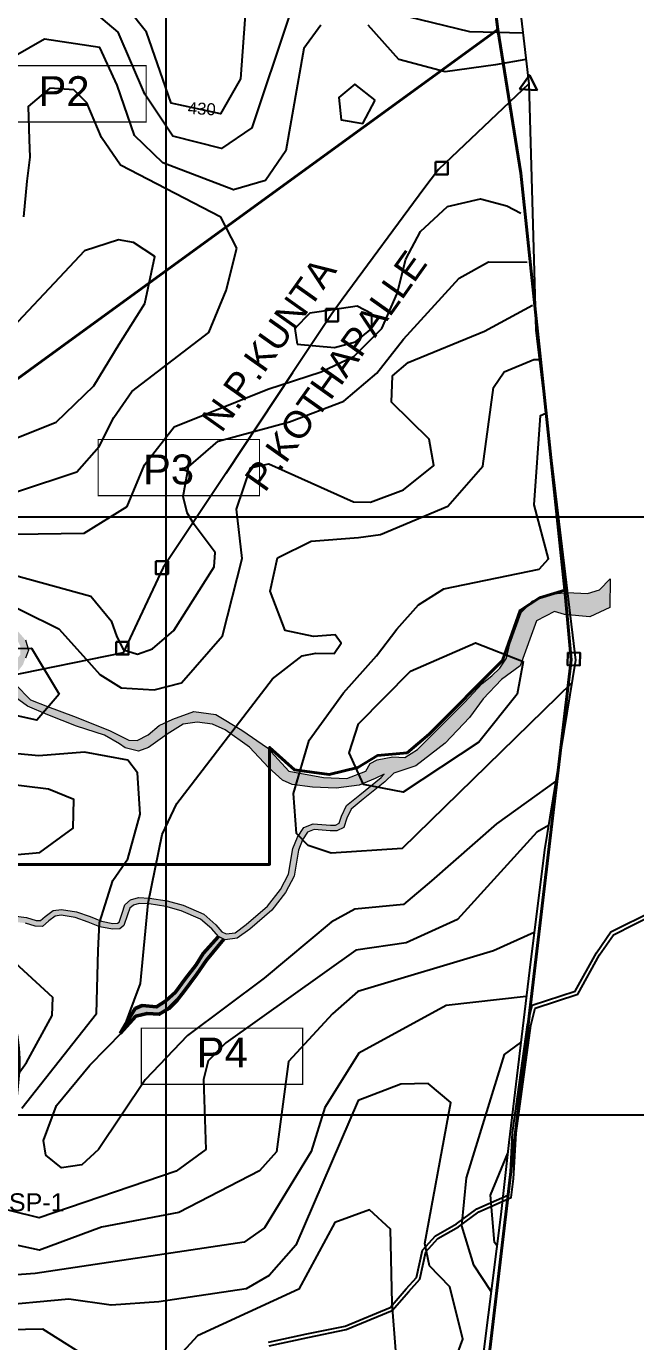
# Model space of a CAD drawing. Header units: metres. Extents: x 218545 to 227455, y 1543467 to 1556082.
# Drawn here: x 222767 to 223786, y 1551321 to 1553521 of the extents above; entities that cross this region are included whole.
import ezdxf

# ---------------------------------------------------------------- set-up
doc = ezdxf.new("R2010")
doc.units = ezdxf.units.M
doc.header["$MEASUREMENT"] = 0
doc.header["$PDMODE"] = 1
doc.header["$PDSIZE"] = -10
for name, color, linetype in [('10 M CONTOUR', 20, 'Continuous'), ('2 M CONTOUR', 33, 'Continuous'), ('CART TRACK', 30, 'Continuous'), ('CONTEXT', 200, 'Continuous'), ('GRID', 250, 'Continuous'), ('STAGE-I', 160, 'Continuous'), ('STONES', 5, 'Continuous'), ('UT & SP', 1, 'Continuous'), ('VILLAGE BOUNDARY', 6, 'Continuous'), ('VILLAGE NAMES', 6, 'Continuous')]:
    doc.layers.add(name, color=color, linetype=linetype)
doc.layers.add('BO', color=7, linetype='Continuous', lineweight=30)
doc.layers.add('STREAM', color=140, linetype='Continuous', lineweight=0)
doc.styles.get("Standard").update_dxf_attribs({"font": 'arial.ttf'})

msp = doc.modelspace()

# ---------------------------------------------------------------- hatches: boundary and pattern name
at = {"layer": 'STREAM'}
h = msp.add_hatch(color=256, dxfattribs=at)
h.dxf.hatch_style = 1
h.paths.add_polyline_path([(223116.04885, 1552004.93168), (223101.23728, 1552002.92203), (223094.08065, 1552006.49711), (223083.73341, 1552017.98371), (223063.55877, 1552035.79683), (223029.11464, 1552050.77048), (223002.45339, 1552058.01167), (222973.23532, 1552062.62086), (222954.47716, 1552063.59296), (222941.50518, 1552059.60518), (222931.67364, 1552051.74709), (222927.10118, 1552037.73711), (222922.11876, 1552022.80334), (222919.69779, 1552020.88502), (222911.8321, 1552020.56423), (222892.74606, 1552023.95109), (222874.05222, 1552031.78338), (222851.08788, 1552039.64981), (222825.77881, 1552043.75028), (222811.81503, 1552042.00638), (222798.84462, 1552032.09673), (222790.90196, 1552025.09479), (222783.51368, 1552025.46386), (222767.58492, 1552030.36059), (222745.74045, 1552033.00603), (222726.7314, 1552033.88104), (222705.46468, 1552036.24185), (222692.44553, 1552035.89033), (222673.57605, 1552044.37527), (222668.42686, 1552048.77425), (222660.3733, 1552061.67134), (222651.47184, 1552079.80891), (222641.04744, 1552106.38518), (222622.61029, 1552140.06455), (222584.15204, 1552179.71445), (222561.49347, 1552201.32351), (222536.46931, 1552203.90995), (222515.2434, 1552193.02233), (222502.21195, 1552177.14462), (222479.64523, 1552166.6653), (222465.45359, 1552160.8935), (222456.31359, 1552159.30533), (222433.19261, 1552162.50553), (222409.57899, 1552172.78936), (222370.47153, 1552175.48402), (222345.57075, 1552176.90566), (222313.94577, 1552164.03999), (222304.95105, 1552149.16563), (222297.90642, 1552126.89651), (222282.46788, 1552112.00367), (222256.26647, 1552101.40787), (222239.06934, 1552078.72823), (222225.24861, 1552053.51312), (222202.85046, 1552027.11859), (222177.79085, 1552007.3218), (222140.33471, 1551981.77958), (222115.01982, 1551968.59986), (222104.35737, 1551950.91826), (222106.88077, 1551932.00877), (222113.3384, 1551918.56759), (222123.28278, 1551901.65629), (222124.14585, 1551867.41899), (222117.9556, 1551849.01656), (222108.59707, 1551835.92641), (222096.77763, 1551822.43073), (222089.09188, 1551808.03422), (222077.38771, 1551793.88918), (222051.18612, 1551778.78672), (222039.5207, 1551755.29045), (222029.36657, 1551737.36758), (222012.612, 1551721.96726), (221990.48957, 1551706.88151), (221968.81622, 1551695.55494), (221947.08369, 1551693.75965), (221923.42629, 1551689.82032), (221903.71737, 1551680.4436), (221895.39013, 1551662.5365), (221894.66887, 1551645.96331), (221891.84023, 1551634.83574), (221881.96305, 1551623.38855), (221864.99033, 1551603.62146), (221857.50831, 1551600.99499), (221839.93306, 1551607.95817), (221826.65597, 1551613.06024), (221812.61779, 1551606.35243), (221799.62792, 1551589.93881), (221783.42126, 1551576.56588), (221772.6877, 1551557.84142), (221773.91971, 1551528.52562), (221784.7766, 1551520.08909), (221792.47678, 1551516.57286), (221796.87628, 1551510.75287), (221794.5986, 1551494.37545), (221790.21812, 1551476.19412), (221779.54895, 1551462.44894), (221753.78402, 1551452.59718), (221716.28366, 1551444.5415), (221672.83513, 1551443.85787), (221658.24603, 1551445.94017), (221651.41067, 1551450.33035), (221640.95586, 1551463.54071), (221630.13563, 1551485.52199), (221619.96985, 1551496.64606), (221606.82894, 1551500.68576), (221593.82508, 1551500.68576), (221577.6166, 1551497.67291), (221560.25385, 1551494.27154), (221545.87219, 1551493.96582), (221535.01532, 1551497.17065), (221530.79984, 1551503.4881), (221521.38825, 1551520.84777), (221513.53005, 1551530.95605), (221497.86208, 1551535.69968), (221483.46932, 1551536.49853), (221464.55534, 1551535.36468), (221448.35442, 1551531.84593), (221433.04392, 1551530.94615), (221428.32454, 1551532.57829), (221425.11291, 1551536.58922), (221422.18428, 1551542.66444), (221420.19244, 1551559.91185), (221411.37269, 1551576.55633), (221387.31869, 1551582.12903), (221375.16503, 1551572.00987), (221374.24964, 1551555.85541), (221374.42531, 1551547.96187), (221373.27534, 1551545.59225), (221369.63163, 1551543.58043), (221362.76158, 1551543.30588), (221357.15431, 1551545.21882), (221346.10055, 1551554.34198), (221331.36305, 1551555.51992), (221317.63546, 1551554.43143), (221305.45556, 1551555.56584), (221279.47359, 1551571.03046), (221237.88374, 1551568.94128), (221231.52221, 1551564.65352), (221237.88374, 1551563.73523), (221276.22812, 1551561.74195), (221302.39442, 1551546.16761), (221317.56896, 1551544.7543), (221331.36, 1551545.84781), (221342.30531, 1551544.97297), (221352.3749, 1551536.6621), (221361.3501, 1551533.60017), (221372.29542, 1551534.03759), (221380.6138, 1551538.63045), (221384.11634, 1551545.84781), (221383.89731, 1551555.68968), (221384.55415, 1551567.28123), (221389.80777, 1551571.6554), (221404.91234, 1551568.15606), (221410.82281, 1551557.00194), (221412.79292, 1551539.9427), (221416.90287, 1551531.4169), (221422.53994, 1551524.37691), (221431.70023, 1551521.20894), (221449.66833, 1551522.26491), (221465.87482, 1551525.78487), (221483.49071, 1551526.8409), (221496.1741, 1551526.13692), (221507.80057, 1551522.6169), (221513.28988, 1551515.55581), (221522.53445, 1551498.5042), (221528.93461, 1551488.9127), (221544.57935, 1551484.29455), (221561.29075, 1551484.6498), (221579.42443, 1551488.2022), (221594.71357, 1551491.04415), (221605.38041, 1551491.04415), (221614.62512, 1551488.2022), (221622.09182, 1551480.03165), (221632.75866, 1551458.36195), (221644.84778, 1551443.08655), (221654.80356, 1551436.6922), (221672.22604, 1551434.20549), (221717.3825, 1551434.916), (221756.53446, 1551443.32646), (221785.51161, 1551454.40648), (221799.10586, 1551471.92006), (221804.083, 1551492.57788), (221806.97615, 1551513.38078), (221798.69855, 1551524.33102), (221789.80457, 1551528.39239), (221783.36513, 1551533.39626), (221782.43776, 1551555.46313), (221790.91246, 1551570.24706), (221806.55344, 1551583.15321), (221818.79122, 1551598.61652), (221827.0698, 1551602.57224), (221836.42805, 1551598.97608), (221857.30443, 1551590.70502), (221870.62202, 1551595.37999), (221889.2705, 1551617.09874), (221900.62475, 1551630.25777), (221904.25814, 1551644.55119), (221904.93943, 1551660.20585), (221910.99556, 1551673.22911), (221926.3457, 1551680.53208), (221948.27444, 1551684.18357), (221971.55353, 1551686.10662), (221995.45538, 1551698.59781), (222018.62183, 1551714.3955), (222037.00784, 1551731.29539), (222048.03939, 1551750.76698), (222058.52595, 1551771.88879), (222083.70819, 1551786.40371), (222097.13969, 1551802.63632), (222104.76107, 1551816.91224), (222116.1637, 1551829.93199), (222126.63544, 1551844.57924), (222133.82732, 1551865.9593), (222132.85845, 1551904.39311), (222121.85422, 1551923.1068), (222116.23497, 1551934.80292), (222114.36202, 1551948.8382), (222121.87659, 1551961.29966), (222145.29433, 1551973.49166), (222183.50227, 1551999.54655), (222209.58064, 1552020.14815), (222233.23315, 1552048.02085), (222247.18209, 1552073.46987), (222262.34402, 1552093.46547), (222287.81602, 1552103.7663), (222305.40368, 1552120.7323), (222322.99147, 1552147.99906), (222347.85698, 1552154.66428), (222369.08363, 1552153.45241), (222404.25921, 1552151.02867), (222432.07266, 1552145.4092), (222451.9422, 1552146.99731), (222468.63267, 1552150.76912), (222475.78578, 1552153.15132), (222509.84019, 1552165.71267), (222518.3283, 1552170.1716), (222540.58859, 1552181.29169), (222551.71873, 1552180.1413), (222568.60585, 1552164.03636), (222604.68279, 1552126.84156), (222621.00973, 1552097.01695), (222632.24236, 1552068.38014), (222650.44705, 1552046.70903), (222666.32773, 1552035.87347), (222690.72968, 1552026.19888), (222705.06101, 1552026.58583), (222725.97706, 1552024.26395), (222744.93809, 1552023.39115), (222765.57293, 1552020.8922), (222781.8308, 1552015.8943), (222794.33678, 1552015.26959), (222804.96682, 1552024.64062), (222815.59686, 1552032.76218), (222825.60167, 1552034.01166), (222848.73781, 1552030.26323), (222870.62325, 1552022.76638), (222890.00751, 1552014.64482), (222911.17862, 1552010.88796), (222923.22612, 1552011.3793), (222930.35634, 1552017.02911), (222936.25718, 1552034.71564), (222939.94507, 1552046.01532), (222946.09186, 1552050.92829), (222955.68072, 1552053.87604), (222972.23188, 1552053.01832), (223000.43267, 1552048.56961), (223025.91235, 1552041.64933), (223058.31857, 1552027.56161), (223076.93869, 1552011.12105), (223088.13881, 1551998.68766), (223099.58788, 1551992.96829), (223119.74811, 1551995.70365), (223140.65506, 1552010.87239), (223177.21506, 1552042.75435), (223200.14259, 1552072.02412), (223214.79063, 1552099.38498), (223222.01371, 1552142.98638), (223228.77507, 1552159.99952), (223237.28919, 1552172.75936), (223248.3742, 1552177.32895), (223274.82937, 1552175.31512), (223286.16736, 1552175.06339), (223298.00922, 1552181.10483), (223302.7963, 1552196.46018), (223310.15765, 1552211.48423), (223330.37109, 1552228.04432), (223366.351, 1552257.12537), (223381.1257, 1552271.89805), (223418.34407, 1552284.11957), (223467.06809, 1552322.01104), (223507.59024, 1552364.66141), (223530.41416, 1552395.85594), (223561.04615, 1552428.25026), (223592.27885, 1552451.04627), (223619.75149, 1552526.29537), (223649.81926, 1552541.79528), (223666.30805, 1552536.95156), (223708.985, 1552533.07657), (223742.51736, 1552548.61089), (223743.01578, 1552596.80795), (223724.96374, 1552578.37902), (223705.16496, 1552572.24203), (223671.02897, 1552573.60581), (223637.57577, 1552570.19639), (223612.31525, 1552559.28623), (223594.37023, 1552540.52538), (223575.45839, 1552488.10435), (223569.42793, 1552464.01194), (223558.70708, 1552447.2811), (223545.30599, 1552434.56567), (223529.2248, 1552421.85024), (223499.72882, 1552389.769), (223420.74327, 1552311.2836), (223399.60061, 1552298.08562), (223379.64377, 1552299.26288), (223353.34212, 1552294.00897), (223341.7694, 1552287.70429), (223334.40489, 1552275.09492), (223302.84293, 1552262.48555), (223263.91654, 1552264.5871), (223206.05292, 1552275.09492), (223170.28265, 1552313.9738), (223127.14804, 1552343.39567), (223084.01335, 1552369.66518), (223047.19099, 1552374.91909), (223012.01525, 1552362.18217), (222989.42555, 1552351.22341), (222970.70836, 1552335.75228), (222952.63664, 1552326.08282), (222938.43742, 1552326.72745), (222906.44762, 1552343.15541), (222845.81195, 1552366.7642), (222802.6476, 1552383.18768), (222773.87131, 1552394.47884), (222749.20596, 1552420.14055), (222747.15053, 1552434.51111), (222761.53867, 1552452.98751), (222765.60415, 1552463.89615), (222770.69552, 1552477.2446), (222765.60415, 1552494.40687), (222750.33019, 1552512.20479), (222729.32843, 1552530.63835), (222706.41737, 1552538.90169), (222686.95397, 1552537.42758), (222655.96541, 1552530.76729), (222644.19755, 1552528.02481), (222627.33033, 1552532.72619), (222599.47992, 1552545.2632), (222568.09907, 1552555.84132), (222554.76221, 1552565.63584), (222535.47034, 1552605.45205), (222525.75516, 1552619.0366), (222516.04007, 1552623.30605), (222505.54773, 1552624.08232), (222497.77562, 1552622.91792), (222478.73692, 1552617.0176), (222461.02774, 1552619.32471), (222454.48303, 1552625.86141), (222456.40788, 1552640.85742), (222459.48776, 1552660.85209), (222454.86799, 1552676.23257), (222449.09327, 1552681.23126), (222441.51388, 1552681.60505), (222418.65941, 1552675.26893), (222384.809, 1552670.43906), (222373.32405, 1552674.66518), (222364.86143, 1552701.22948), (222356.39888, 1552721.15268), (222336.45131, 1552730.20865), (222317.10817, 1552735.64226), (222308.64555, 1552750.13189), (222306.83217, 1552776.0924), (222305.4239, 1552814.20727), (222290.38086, 1552829.98317), (222273.08138, 1552838.99794), (222253.54665, 1552840.25744), (222234.49007, 1552839.53583), (222211.53258, 1552832.17732), (222220.53739, 1552819.79572), (222240.66705, 1552828.24297), (222262.46107, 1552828.42791), (222279.98885, 1552827.18139), (222294.40064, 1552816.02586), (222299.20611, 1552802.06347), (222300.5167, 1552777.19298), (222300.95356, 1552754.50406), (222304.01151, 1552740.97801), (222312.31188, 1552732.68783), (222330.22305, 1552724.83397), (222343.97799, 1552718.41751), (222356.7661, 1552703.00246), (222366.02644, 1552674.37455), (222372.19998, 1552663.36383), (222379.80612, 1552659.95906), (222387.66996, 1552660.23957), (222415.75484, 1552665.28866), (222434.85255, 1552670.89881), (222445.80561, 1552670.3378), (222449.17581, 1552666.6912), (222450.58005, 1552656.59301), (222448.05246, 1552636.39658), (222448.05778, 1552622.37939), (222452.12051, 1552614.26385), (222462.50299, 1552607.50095), (222476.49675, 1552605.69749), (222493.65042, 1552611.5587), (222508.54708, 1552612.9113), (222517.12392, 1552611.5587), (222525.2493, 1552604.79576), (222536.08323, 1552583.60529), (222548.621, 1552556.48982), (222558.77884, 1552550.69244), (222597.23315, 1552535.66926), (222626.85108, 1552522.92637), (222637.78688, 1552518.83044), (222646.4444, 1552518.37535), (222662.84816, 1552522.47128), (222689.26837, 1552527.90833), (222706.74631, 1552526.98956), (222729.74361, 1552519.18003), (222749.06136, 1552500.34526), (222757.34037, 1552483.80744), (222757.34037, 1552470.02589), (222746.49685, 1552456.5105), (222735.81856, 1552446.30894), (222732.56862, 1552431.00667), (222734.42576, 1552414.31323), (222748.7375, 1552398.81674), (222768.88577, 1552383.91031), (222803.21246, 1552369.00389), (222850.97135, 1552350.37084), (222897.98403, 1552335.46442), (222922.60973, 1552320.558), (222932.31072, 1552313.85011), (222954.69771, 1552308.63286), (222971.11484, 1552314.59541), (223002.4566, 1552336.95505), (223029.32101, 1552353.35213), (223052.82135, 1552357.21043), (223078.43192, 1552353.44879), (223099.52299, 1552344.4208), (223140.19868, 1552315.07977), (223171.83528, 1552281.22481), (223195.18619, 1552260.15947), (223211.25343, 1552252.61206), (223245.63339, 1552248.31981), (223284.78837, 1552246.41213), (223323.53542, 1552251.84364), (223350.39766, 1552262.57542), (223365.3935, 1552269.73859), (223360.29025, 1552264.6239), (223324.28552, 1552235.52278), (223302.42329, 1552217.61189), (223293.81214, 1552200.0371), (223290.01245, 1552187.84894), (223283.95109, 1552184.75657), (223275.30263, 1552184.94859), (223246.81959, 1552187.11679), (223230.89925, 1552180.55392), (223220.19062, 1552164.50525), (223212.67109, 1552145.58436), (223205.53892, 1552102.53176), (223192.03697, 1552077.31166), (223170.18887, 1552049.41991), (223134.64357, 1552018.42282)])
h = msp.add_hatch(color=256, dxfattribs=at)
h.dxf.hatch_style = 1
h.paths.add_polyline_path([(223050.84367, 1551951.25739), (223033.09393, 1551928.59649), (223016.35848, 1551905.41258), (223000.18529, 1551891.11843), (222984.83465, 1551880.88261), (222960.99639, 1551883.03915), (222949.17755, 1551878.06729), (222935.49252, 1551856.3153), (222923.84945, 1551836.49677), (222949.96887, 1551865.09357), (222969.03382, 1551870.07609), (222989.33687, 1551868.55685), (223005.18308, 1551878.20441), (223019.228, 1551892.14504), (223029.69519, 1551905.66296), (223051.86352, 1551935.47994), (223068.30517, 1551958.87573), (223097.17055, 1551994.17587), (223088.13881, 1551998.68766), (223062.55752, 1551970.16114)])

# ---------------------------------------------------------------- linework, layer by layer
at = {"layer": '10 M CONTOUR', "elevation": -1039.86579}
for points in [[(223133.85169, 1553554.86332), (223125.06069, 1553432.67032), (223091.63369, 1553373.99932), (223009.23969, 1553391.85932), (222967.77669, 1553510.57832), (222904.32769, 1553590.95832)], [(222699.57169, 1552573.42232), (222821.69869, 1552512.79532), (222862.01347, 1552467.93031), (222890.01769, 1552436.76532), (222925.9443, 1552414.19292), (222980.58965, 1552411.18305), (223026.23669, 1552422.98332), (223094.74769, 1552501.29432), (223127.71069, 1552630.61032), (223118.64669, 1552712.95332), (223141.79569, 1552782.37032), (223172.33369, 1552789.11732), (223313.76569, 1552725.17332), (223342.15069, 1552724.56832), (223397.36769, 1552745.21332), (223448.07469, 1552786.29132), (223440.40869, 1552830.29832), (223377.40666, 1552892.25028), (223379.27463, 1552936.02732), (223405.23957, 1552958.52056), (223532.64969, 1553011.03832), (223613.22714, 1553054.4468)], [(222759.45569, 1551711.48532), (222884.39669, 1551869.74732), (222887.38669, 1551975.24932), (222889.23858, 1552021.68632), (222911.47369, 1552091.97232), (222937.04269, 1552128.32932), (222957.24769, 1552203.34932), (222952.76469, 1552272.49032), (222936.66469, 1552293.36232), (222864.57669, 1552306.72979), (222788.11769, 1552300.89032), (222686.40869, 1552310.24332)], [(223639.68413, 1552184.10471), (223620.17369, 1552172.86563), (223487.86269, 1552027.15232), (223402.12669, 1551987.72732), (223317.71869, 1551975.86832), (223100.61369, 1551820.97532), (223071.14169, 1551790.76632), (223063.53169, 1551759.26932), (223067.34369, 1551642.12532), (223017.37469, 1551606.10832), (222788.90569, 1551528.04332), (222695.63669, 1551550.81732)]]:
    msp.add_lwpolyline(points, dxfattribs=at)
at = {"layer": '2 M CONTOUR'}
for points, elevation in [([(223206.41073, 1553537.27629), (223143.90019, 1553350.90567), (223093.41769, 1553316.02332), (223011.96014, 1553336.80578), (222965.15194, 1553407.09592), (222920.40611, 1553510.748), (222859.9921, 1553561.83279)], -1037.86579), ([(223596.71516, 1553508.82663), (223508.29969, 1553511.05732), (223405.25669, 1553536.23832)], -1037.86579), ([(223259.60919, 1553522.2981), (223230.83769, 1553483.70332), (223200.69969, 1553312.59832), (223166.87169, 1553262.8317), (223113.62412, 1553247.35644), (222995.10333, 1553292.48932), (222947.75422, 1553337.73081), (222918.74815, 1553421.93526), (222890.26967, 1553484.83991), (222797.53314, 1553498.80603), (222744.93369, 1553469.05732)], -1035.86579), ([(223602.1287, 1553464.84632), (223551.47069, 1553455.95932), (223467.42908, 1553444.67245), (223389.45869, 1553465.28232), (223338.73077, 1553522.57374)], -1035.86579), ([(222748.61369, 1552671.17332), (222863.71469, 1552672.72671), (222935.42934, 1552717.61471), (222964.40369, 1552787.30032), (223014.10069, 1552850.55519), (223171.06292, 1552913.81454), (223260.01669, 1552942.93732), (223315.32269, 1552969.16932), (223361.17069, 1553015.22932), (223387.07552, 1553073.95094), (223401.39556, 1553131.43101), (223426.11012, 1553177.20595), (223471.14169, 1553219.34032), (223526.42669, 1553231.85732), (223570.29152, 1553220.52037), (223593.51499, 1553208.22197)], -1035.86579), ([(222708.27515, 1552613.61201), (222874.95469, 1552567.81632), (222908.85669, 1552526.58532), (222918.53945, 1552499.62646), (222929.36769, 1552478.00569), (222953.1276, 1552470.65342), (222978.04269, 1552479.70532), (223013.75369, 1552510.46032), (223080.90269, 1552616.70432), (223082.72269, 1552640.61332), (223047.55307, 1552687.34694), (223035.96931, 1552707.03665), (223029.42569, 1552734.23832), (223038.44469, 1552783.76732), (223087.70569, 1552826.58432), (223206.78702, 1552859.29066), (223298.0134, 1552893.90851), (223352.91857, 1552940.57639), (223397.79239, 1552997.12398), (223490.41269, 1553099.27032), (223539.52159, 1553126.82756), (223604.02687, 1553126.21841)], -1037.86579), ([(222702.25169, 1552131.27532), (222789.65569, 1552138.95632), (222845.54721, 1552179.57765), (222846.62153, 1552227.54061), (222804.38447, 1552245.15275), (222654.13069, 1552263.54432)], -1037.86579), ([(222633.02469, 1551599.95032), (222767.21169, 1551787.90332), (222810.38669, 1551866.38432), (222811.62169, 1551896.70132), (222671.73569, 1552024.90832)], -1037.86579), ([(223615.77648, 1552004.98608), (223547.97169, 1551974.85032), (223321.39969, 1551906.78632), (223279.02069, 1551869.49132), (223205.05769, 1551789.66332), (223185.05269, 1551638.70132), (223156.63369, 1551606.66432), (223021.88269, 1551537.28332), (222892.67369, 1551512.59232), (222789.04669, 1551474.05832), (222655.47769, 1551502.95532)], -1037.86579), ([(223602.78598, 1551898.41033), (223468.62469, 1551882.93732), (223322.77369, 1551803.23932), (223266.11769, 1551712.86232), (223243.09169, 1551639.24332), (223165.24569, 1551511.67632), (223131.14169, 1551487.26332), (222781.88469, 1551434.99832), (222629.51669, 1551424.15632)], -1035.86579), ([(223446.64369, 1551188.41132), (223496.43669, 1551325.06332), (223474.72569, 1551412.51532), (223440.69969, 1551448.13032), (223432.91269, 1551485.07232), (223476.51469, 1551720.86932), (223438.69469, 1551753.00232), (223393.28469, 1551751.68432), (223321.84569, 1551724.11832), (223217.63869, 1551482.54132), (223173.00169, 1551431.76532), (223134.33269, 1551409.50432), (222988.59253, 1551387.45269), (222909.01631, 1551382.22224), (222838.21269, 1551391.94832), (222705.71769, 1551379.83432), (222652.23669, 1551342.94032), (222600.59353, 1551265.9395)], -1033.86579)]:
    msp.add_lwpolyline(points, dxfattribs=dict(at, elevation=elevation))
at = {"layer": '2 M CONTOUR', "elevation": -1033.86579}
msp.add_lwpolyline([(223219.75521, 1552989.1519), (223282.45769, 1552983.47232), (223317.42869, 1552993.03032), (223344.40669, 1553014.96832), (223344.79669, 1553039.83532), (223319.92569, 1553052.63532), (223256.36499, 1553043.3049), (223241.21069, 1553041.08032), (223215.90669, 1553015.15132)], close=True, dxfattribs=at)
at = {"layer": '2 M CONTOUR'}
for points in [[(223350.04969, 1553397.12832, -1033.86579), (223315.92171, 1553424.04281, -1033.86579), (223289.49769, 1553401.61432, -1033.86579), (223293.18069, 1553364.25732, -1033.86579), (223329.76374, 1553357.83101, -1033.86579), (223350.04969, 1553397.12832, -1033.86579)], [(223118.83032, 1553149.4955, -1033.86579), (223092.35264, 1553201.4239, -1033.86579), (222924.6665, 1553288.48086, -1033.86579), (222892.88344, 1553334.50237, -1033.86579), (222868.42233, 1553392.847, -1033.86579), (222846.31543, 1553414.08911, -1033.86579), (222806.67225, 1553417.06443, -1033.86579), (222770.21676, 1553386.47439, -1033.86579), (222771.81469, 1553331.03332, -1033.86579), (222772.79569, 1553301.66432, -1033.86579), (222768.26474, 1553261.3525, -1033.86579), (222762.43775, 1553201.82839, -1033.86579)], [(222965.23974, 1553056.90546, -1031.86579), (222981.81969, 1553135.51632, -1031.86579), (222946.08569, 1553159.25632, -1031.86579), (222921.10069, 1553163.64932, -1031.86579), (222864.63769, 1553145.15532, -1031.86579), (222813.59169, 1553091.11032, -1031.86579), (222753.22828, 1553026.14056, -1031.86579), (222627.83169, 1552974.01432, -1031.86579), (222593.43881, 1552925.6331, -1031.86579), (222592.64019, 1552882.03282, -1031.86579), (222636.64069, 1552833.48332, -1031.86579), (222711.93269, 1552816.84532, -1031.86579), (222817.25437, 1552858.70362, -1031.86579), (222879.77543, 1552919.42043, -1031.86579), (222922.54514, 1552989.14311, -1031.86579), (222965.23974, 1553056.90546, -1031.86579)], [(222752.49385, 1552742.80036, -1033.86579), (222851.4786, 1552775.82083, -1033.86579), (222889.06231, 1552818.15396, -1033.86579), (222913.39469, 1552866.36632, -1033.86579), (222943.67969, 1552909.96432, -1033.86579), (223072.33085, 1553008.58603, -1033.86579), (223101.11791, 1553078.93653, -1033.86579), (223118.83032, 1553149.4955, -1033.86579)], [(223651.99764, 1552258.19022, -1041.86579), (223552.88469, 1552187.05596, -1041.86579), (223444.07469, 1552091.48932, -1041.86579), (223397.29669, 1552052.22732, -1041.86579), (223315.91469, 1552044.07632, -1041.86579), (223276.37269, 1552022.49732, -1041.86579), (223164.79969, 1551928.73632, -1041.86579), (223036.26658, 1551833.21116, -1041.86579), (222965.93056, 1551758.99949, -1041.86579), (222887.95269, 1551642.21332, -1041.86579), (222860.00869, 1551616.50732, -1041.86579), (222825.72569, 1551611.79232, -1041.86579), (222799.90369, 1551632.74632, -1041.86579), (222795.62269, 1551657.45932, -1041.86579), (222817.86269, 1551716.14032, -1041.86579), (222873.03433, 1551783.59456, -1041.86579), (222927.65891, 1551839.23861, -1041.86579), (222957.96469, 1551919.82327, -1041.86579), (222970.78869, 1552054.23532, -1041.86579), (222994.20269, 1552169.00632, -1041.86579), (223018.79869, 1552220.87032, -1041.86579), (223178.57269, 1552429.59032, -1041.86579), (223228.07769, 1552468.13632, -1041.86579), (223251.00769, 1552472.13032, -1041.86579), (223281.46569, 1552471.55836, -1041.86579), (223293.34861, 1552489.02509, -1041.86579), (223283.19946, 1552503.27173, -1041.86579), (223247.31769, 1552500.31732, -1041.86579), (223199.93869, 1552510.44632, -1041.86579), (223174.90469, 1552576.12332, -1041.86579), (223186.82769, 1552631.89732, -1041.86579), (223243.07026, 1552659.69637, -1041.86579), (223322.12769, 1552665.85632, -1041.86579), (223359.07569, 1552670.73432, -1041.86579), (223471.77769, 1552718.12232, -1041.86579), (223529.97769, 1552784.79532, -1041.86579), (223548.03169, 1552916.41432, -1041.86579), (223565.51369, 1552943.04732, -1041.86579), (223615.36869, 1552963.53432, -1041.86579), (223624.51946, 1552963.23415, -1041.86579)], [(223678.69151, 1552422.90198, -1043.86579), (223395.26469, 1552145.98232, -1043.86579), (223276.48069, 1552137.84232, -1043.86579), (223238.33769, 1552150.85132, -1043.86579), (223218.54947, 1552170.93486, -1043.86579), (223213.63143, 1552237.69839, -1043.86579), (223239.62569, 1552326.77732, -1043.86579), (223297.37776, 1552405.92836, -1043.86579), (223352.45, 1552467.90137, -1043.86579), (223386.11933, 1552512.35125, -1043.86579), (223422.41069, 1552553.11332, -1043.86579), (223464.94869, 1552579.70432, -1043.86579), (223624.33269, 1552612.70332, -1043.86579), (223639.58669, 1552630.22332, -1043.86579), (223616.10169, 1552720.41532, -1043.86579), (223626.35269, 1552869.69432, -1043.86579), (223635.27517, 1552873.61962, -1043.86579)], [(223597.24861, 1552458.28811, -1045.86579), (223587.73569, 1552403.51132, -1045.86579), (223523.53669, 1552323.27832, -1045.86579), (223397.10269, 1552239.71332, -1045.86579), (223330.68271, 1552252.54708, -1045.86579), (223306.44512, 1552305.81023, -1045.86579), (223322.56469, 1552354.14032, -1045.86579), (223409.17095, 1552442.38545, -1045.86579), (223518.01066, 1552489.46732, -1045.86579), (223597.24861, 1552458.28811, -1045.86579)], [(223543.87314, 1551405.17719, -1035.86579), (223515.15969, 1551448.77432, -1035.86579), (223494.78869, 1551514.90732, -1035.86579), (223502.82069, 1551595.24832, -1035.86579), (223566.57069, 1551801.22832, -1035.86579), (223593.61, 1551821.36755, -1035.86579)], [(223553.58688, 1551481.72912, -1037.86579), (223549.51369, 1551487.00732, -1037.86579), (223542.97669, 1551565.84932, -1037.86579), (223571.69212, 1551636.29994, -1037.86579)], [(223395.88369, 1551104.16632, -1031.86579), (223388.13669, 1551237.70232, -1031.86579), (223384.44361, 1551305.72421, -1031.86579), (223378.40792, 1551384.78934, -1031.86579), (223375.67108, 1551509.06338, -1031.86579), (223340.57749, 1551541.76471, -1031.86579), (223282.53812, 1551520.52571, -1031.86579), (223222.47636, 1551408.96996, -1031.86579), (223053.01569, 1551331.01432, -1031.86579), (222964.84379, 1551234.1948, -1031.86579), (222930.64915, 1551231.67331, -1031.86579), (222886.64969, 1551283.90132, -1031.86579), (222794.98469, 1551341.71732, -1031.86579), (222707.95569, 1551340.54032, -1031.86579), (222655.30669, 1551257.23132, -1031.86579), (222694.87708, 1551095.98281, -1031.86579), (222793.808, 1551055.16884, -1031.86579), (222908.1684, 1551045.36034, -1031.86579), (223009.29169, 1551036.43993, -1031.86579), (223230.11097, 1550969.67595, -1031.86579), (223311.43069, 1550991.86932, -1031.86579), (223395.88369, 1551104.16632, -1031.86579)]]:
    msp.add_polyline3d(points, dxfattribs=at)
msp.add_polyline3d([(222821.86557, 1552403.51132, -1041.86579), (222784.80369, 1552360.46032, -1041.86579), (222713.21169, 1552375.93532, -1041.86579), (222694.14472, 1552404.94774, -1041.86579), (222691.76932, 1552456.81095, -1041.86579), (222706.49469, 1552479.98032, -1041.86579), (222775.9491, 1552480.84588, -1041.86579)], close=True, dxfattribs=at)
at = {"layer": 'BO', "ltscale": 100, "const_width": 3, "elevation": -1469.86579}
for points in [[(223459.10558, 1554194.39411), (223551.89842, 1554143.79012), (223492.59972, 1554004.13954), (223554.95109, 1553515.11128)], [(223667.199, 1552577.88961), (223593.53957, 1553274.87753), (223554.95109, 1553515.11128)], [(223667.199, 1552577.88961), (223677.55703, 1552461.32235), (223541.93482, 1551307.5324), (223684.70863, 1551086.8325)]]:
    msp.add_lwpolyline(points, dxfattribs=at)
at = {"layer": 'BO', "color": 2}
msp.add_point((222777, 1551880), dxfattribs=at)
at = {"layer": 'CART TRACK', "linetype": 'Continuous', "ltscale": 50, "elevation": -1469.86579}
for points in [[(223172.13969, 1551320.13632), (223236.13969, 1551334.13632), (223300.13969, 1551347.13632), (223375.13969, 1551378.13632), (223402.13969, 1551409.13632), (223419.13969, 1551428.13632), (223429.13969, 1551474.13632), (223451.13969, 1551498.13632), (223486.13969, 1551518.13632), (223520.13969, 1551543.13632), (223572.13969, 1551566.13632), (223575.63969, 1551594.13632), (223579.63969, 1551670.13632), (223604.63969, 1551850.63632), (223612.63969, 1551883.63632), (223684.63969, 1551907.13632), (223720.13969, 1551971.13632), (223744.13969, 1552006.13632), (223816.13969, 1552042.13632)], [(223173.23497, 1551314.23403), (223237.37803, 1551328.26533), (223301.89893, 1551341.37114), (223378.7367, 1551373.13075), (223406.63786, 1551405.16542), (223424.66652, 1551425.3151), (223434.6583, 1551471.27726), (223454.92973, 1551493.39155), (223489.41608, 1551513.09803), (223523.16606, 1551537.9142), (223577.67218, 1551562.02267), (223581.62008, 1551593.60586), (223585.61798, 1551669.56603), (223610.54168, 1551849.51512), (223617.68243, 1551878.97071), (223688.74286, 1551902.16404), (223725.24875, 1551967.97748), (223748.21066, 1552001.4636), (223818.82298, 1552036.76976)]]:
    msp.add_lwpolyline(points, dxfattribs=at)
at = {"layer": 'GRID', "linetype": 'Continuous'}
for p, q in [((223000.13969, 1555700.13632, -1469.86579), (223000.13969, 1546700.13632, -1469.86579)), ((219000.13969, 1552700.13632, -1469.86579), (227000.13969, 1552700.13632, -1469.86579)), ((219000.13969, 1551700.13632, -1469.86579), (224271.66901, 1551700.13632, -1469.86579))]:
    msp.add_line(p, q, dxfattribs=at)
at = {"layer": 'STAGE-I', "color": 1, "lineweight": 40, "elevation": -1469.86579}
for points in [[(223459.10558, 1554194.39411), (223551.89842, 1554143.79012), (223492.59972, 1554004.13954), (223554.95109, 1553515.11128), (222875.72981, 1553020.88867), (222401.18609, 1552675.59351), (222336.91764, 1552757.43035), (222288.19375, 1552813.33464), (222257.47356, 1552849.78281), (222230.01803, 1552883.9872), (222182.1193, 1552946.87346), (222140.07354, 1552997.08068), (222079.64746, 1553062.52228), (222009.58777, 1553138.10172), (223459.10558, 1554194.39411)], [(223554.95109, 1553515.11128), (222875.72981, 1553020.88867), (222401.18609, 1552675.59351)], [(222600.41209, 1552119.13632), (223173.77115, 1552119.13632), (223173.77115, 1552314.75479), (223215.17548, 1552277.36841), (223273.06689, 1552269.35703), (223321.16135, 1552281.37407), (223354.11482, 1552300.95747), (223403.54521, 1552305.40821), (223440.56649, 1552336.64276), (223562.7384, 1552459.83721), (223592.35368, 1552543.74008), (223624.94547, 1552564.7416), (223667.199, 1552577.88961), (223593.53957, 1553274.87753), (223554.95109, 1553515.11128)]]:
    msp.add_lwpolyline(points, dxfattribs=at)
at = {"layer": 'STAGE-I', "lineweight": 211, "const_width": 2, "elevation": -1469.86579}
for points in [[(222697.76885, 1553454.72137), (222967.34097, 1553454.72137), (222967.34097, 1553360.62045), (222697.76885, 1553360.62045)], [(222887.28185, 1552829.65186), (223156.85396, 1552829.65186), (223156.85396, 1552735.55095), (222887.28185, 1552735.55095)], [(222959.34893, 1551845.32592), (223228.92105, 1551845.32592), (223228.92105, 1551751.225), (222959.34893, 1551751.225)]]:
    msp.add_lwpolyline(points, close=True, dxfattribs=at)
at = {"layer": 'STAGE-I', "color": 1, "lineweight": 40, "elevation": -1469.86579}
msp.add_lwpolyline([(222600.41209, 1552119.13632), (223173.77115, 1552119.13632), (223173.77115, 1552314.75479), (223215.17548, 1552277.36841), (223273.06689, 1552269.35703), (223321.16135, 1552281.37407), (223354.11482, 1552300.95747), (223403.54521, 1552305.40821), (223440.56649, 1552336.64276), (223562.7384, 1552459.83721), (223592.35368, 1552543.74008), (223624.94547, 1552564.7416), (223667.199, 1552577.88961), (223677.55703, 1552461.32235), (223541.93482, 1551307.5324), (223684.70863, 1551086.8325), (222724.41831, 1551087.13632), (222689.00077, 1551547.82203), (222714.47903, 1551615.20029, 0.1137956175), (222755.10673, 1551794.55861, 0.0950007689), (222721.7997, 1551933.95032), (222704.7291, 1551966.41459), (222600.41209, 1552119.13632)], format="xyb", dxfattribs=at)
at = {"layer": 'STONES', "lineweight": 30, "extrusion": (0.009448, 0.010215, 0.999903)}
for points, elevation in [([(223581.70205, 1553313.1859), (223598.28301, 1553336.67806), (223611.23467, 1553311.63739)], 17938.8178), ([(223662.3471, 1552371.08299), (223683.02895, 1552370.87777), (223682.81905, 1552349.72319), (223662.13719, 1552349.92841)], 17938.31647)]:
    msp.add_lwpolyline(points, close=True, dxfattribs=dict(at, elevation=elevation))
at = {"layer": 'STONES', "lineweight": 30, "elevation": -1469.86579}
for points in [[(223451.11461, 1553293.87522), (223471.5877, 1553293.87522), (223471.5877, 1553272.51654), (223451.11461, 1553272.51654)], [(223267.8297, 1553048.31938), (223288.3028, 1553048.31938), (223288.3028, 1553026.9607), (223267.8297, 1553026.9607)], [(222983.5432, 1552625.96611), (223004.0163, 1552625.96611), (223004.0163, 1552604.60743), (222983.5432, 1552604.60743)], [(222917.4612, 1552491.21276), (222937.93429, 1552491.21276), (222937.93429, 1552469.85408), (222917.4612, 1552469.85408)]]:
    msp.add_lwpolyline(points, close=True, dxfattribs=at)
at = {"layer": 'STREAM', "elevation": -1469.86579}
for points in [[(222749.20596, 1552420.14055), (222773.87131, 1552394.47884), (222802.6476, 1552383.18768), (222845.81195, 1552366.7642), (222906.44762, 1552343.15541), (222938.43742, 1552326.72745), (222952.63664, 1552326.08282), (222970.70836, 1552335.75228), (222989.42555, 1552351.22341), (223012.01525, 1552362.18217), (223047.19099, 1552374.91909), (223084.01335, 1552369.66518), (223127.14804, 1552343.39567), (223170.28265, 1552313.9738), (223206.05292, 1552275.09492), (223263.91654, 1552264.5871), (223302.84293, 1552262.48555), (223334.40489, 1552275.09492), (223341.7694, 1552287.70429), (223353.34212, 1552294.00897), (223379.64377, 1552299.26288), (223399.60061, 1552298.08562), (223420.74327, 1552311.2836), (223499.72882, 1552389.769), (223529.2248, 1552421.85024), (223545.30599, 1552434.56567), (223558.70708, 1552447.2811), (223569.42793, 1552464.01194), (223575.45839, 1552488.10435), (223594.37023, 1552540.52538), (223612.31525, 1552559.28623), (223637.57577, 1552570.19639), (223671.02897, 1552573.60581), (223705.16496, 1552572.24203), (223724.96374, 1552578.37902), (223743.01578, 1552596.80795), (223742.51736, 1552548.61089), (223708.985, 1552533.07657), (223666.30805, 1552536.95156), (223649.81926, 1552541.79528), (223619.75149, 1552526.29537), (223592.27885, 1552451.04627), (223561.04615, 1552428.25026), (223530.41416, 1552395.85594), (223507.59024, 1552364.66141), (223467.06809, 1552322.01104), (223418.34407, 1552284.11957), (223381.1257, 1552271.89805), (223366.351, 1552257.12537), (223330.37109, 1552228.04432), (223310.15765, 1552211.48423), (223302.7963, 1552196.46018), (223298.00922, 1552181.10483), (223286.16736, 1552175.06339), (223274.82937, 1552175.31512), (223248.3742, 1552177.32895), (223237.28919, 1552172.75936), (223228.77507, 1552159.99952), (223222.01371, 1552142.98638), (223214.79063, 1552099.38498), (223200.14259, 1552072.02412), (223177.21506, 1552042.75435), (223140.65506, 1552010.87239), (223119.74811, 1551995.70365), (223099.58788, 1551992.96829), (223088.13881, 1551998.68766), (223076.93869, 1552011.12105), (223058.31857, 1552027.56161), (223025.91235, 1552041.64933), (223000.43267, 1552048.56961), (222972.23188, 1552053.01832), (222955.68072, 1552053.87604), (222946.09186, 1552050.92829), (222939.94507, 1552046.01532), (222936.25718, 1552034.71564), (222930.35634, 1552017.02911), (222923.22612, 1552011.3793), (222911.17862, 1552010.88796), (222890.00751, 1552014.64482), (222870.62325, 1552022.76638), (222848.73781, 1552030.26323), (222825.60167, 1552034.01166), (222815.59686, 1552032.76218), (222804.96682, 1552024.64062), (222794.33678, 1552015.26959), (222781.8308, 1552015.8943), (222765.57293, 1552020.8922)], [(222765.60415, 1552494.40687), (222770.69552, 1552477.2446), (222765.60415, 1552463.89615)], [(222745.74045, 1552033.00603), (222767.58492, 1552030.36059), (222783.51368, 1552025.46386), (222790.90196, 1552025.09479), (222798.84462, 1552032.09673), (222811.81503, 1552042.00638), (222825.77881, 1552043.75028), (222851.08788, 1552039.64981), (222874.05222, 1552031.78338), (222892.74606, 1552023.95109), (222911.8321, 1552020.56423), (222919.69779, 1552020.88502), (222922.11876, 1552022.80334), (222927.10118, 1552037.73711), (222931.67364, 1552051.74709), (222941.50518, 1552059.60518), (222954.47716, 1552063.59296), (222973.23532, 1552062.62086), (223002.45339, 1552058.01167), (223029.11464, 1552050.77048), (223063.55877, 1552035.79683), (223083.73341, 1552017.98371), (223094.08065, 1552006.49711), (223101.23728, 1552002.92203), (223116.04885, 1552004.93168), (223134.64357, 1552018.42282), (223170.18887, 1552049.41991), (223192.03697, 1552077.31166), (223205.53892, 1552102.53176), (223212.67109, 1552145.58436), (223220.19062, 1552164.50525), (223230.89925, 1552180.55392), (223246.81959, 1552187.11679), (223275.30263, 1552184.94859), (223283.95109, 1552184.75657), (223290.01245, 1552187.84894), (223293.81214, 1552200.0371), (223302.42329, 1552217.61189), (223324.28552, 1552235.52278), (223360.29025, 1552264.6239), (223365.3935, 1552269.73859), (223350.39766, 1552262.57542), (223323.53542, 1552251.84364), (223284.78837, 1552246.41213), (223245.63339, 1552248.31981), (223211.25343, 1552252.61206), (223195.18619, 1552260.15947), (223171.83528, 1552281.22481), (223140.19868, 1552315.07977), (223099.52299, 1552344.4208), (223078.43192, 1552353.44879), (223052.82135, 1552357.21043), (223029.32101, 1552353.35213), (223002.4566, 1552336.95505), (222971.11484, 1552314.59541), (222954.69771, 1552308.63286), (222932.31072, 1552313.85011), (222922.60973, 1552320.558), (222897.98403, 1552335.46442), (222850.97135, 1552350.37084), (222803.21246, 1552369.00389), (222768.88577, 1552383.91031), (222748.7375, 1552398.81674)]]:
    msp.add_lwpolyline(points, dxfattribs=at)
at = {"layer": 'STREAM', "linetype": 'Continuous', "lineweight": 50, "elevation": -1469.86579}
for points in [[(223088.13881, 1551998.68766), (223062.55752, 1551970.16114), (223050.84367, 1551951.25739), (223033.09393, 1551928.59649), (223016.35848, 1551905.41258), (223000.18529, 1551891.11843), (222984.83465, 1551880.88261), (222960.99639, 1551883.03915), (222949.17755, 1551878.06729), (222935.49252, 1551856.3153), (222923.84945, 1551836.49677)], [(223088.13881, 1551998.68766), (223062.55752, 1551970.16114), (223050.84367, 1551951.25739), (223033.09393, 1551928.59649), (223016.35848, 1551905.41258), (223000.18529, 1551891.11843), (222984.83465, 1551880.88261), (222960.99639, 1551883.03915), (222949.17755, 1551878.06729), (222935.49252, 1551856.3153), (222923.84945, 1551836.49677)], [(222923.84945, 1551836.49677), (222949.96887, 1551865.09357), (222969.03382, 1551870.07609), (222989.33687, 1551868.55685), (223005.18308, 1551878.20441), (223019.228, 1551892.14504), (223029.69519, 1551905.66296), (223051.86352, 1551935.47994), (223068.30517, 1551958.87573), (223097.17055, 1551994.17587)], [(222923.84945, 1551836.49677), (222949.96887, 1551865.09357), (222969.03382, 1551870.07609), (222989.33687, 1551868.55685), (223005.18308, 1551878.20441), (223019.228, 1551892.14504), (223029.69519, 1551905.66296), (223051.86352, 1551935.47994), (223068.30517, 1551958.87573), (223097.17055, 1551994.17587)]]:
    msp.add_lwpolyline(points, dxfattribs=at)
at = {"layer": 'VILLAGE BOUNDARY'}
msp.add_lwpolyline([(223594.13969, 1553534.13632), (223607.13969, 1553424.63632), (223456.13969, 1553281.13632), (223431.63969, 1553248.63632), (223295.13969, 1553063.63632), (223277.63969, 1553039.63632), (223212.13969, 1552941.13632), (223100.63969, 1552772.63632), (222996.13969, 1552615.63632), (222952.63969, 1552523.13632), (222929.13969, 1552473.13632), (222732.63969, 1552432.63632)], dxfattribs=at)
at = {"layer": 'VILLAGE BOUNDARY', "extrusion": (0.009448, 0.010215, 0.999903), "elevation": 17938.31647}
msp.add_lwpolyline([(223597.56354, 1553322.43942), (223609.02457, 1552910.00505), (223675.1498, 1552358.61453), (223646.47397, 1552180.96409), (223623.22439, 1552041.16071), (223598.31607, 1551840.20734), (223563.95209, 1551551.91416), (223550.43839, 1551431.54133), (223521.83817, 1551206.31871), (223681.96925, 1550986.31346), (223724.34219, 1550927.55755), (223786.37889, 1550843.04487), (224078.13346, 1550702.08254), (224360.20277, 1550561.99563), (224448.38552, 1550525.89358), (224508.36023, 1550500.05958), (224852.71552, 1550355.52573), (224783.63501, 1550165.161), (224808.82881, 1550024.68509), (224867.18215, 1549982.51034), (224926.68351, 1549973.76392), (224994.24565, 1549954.74247), (225078.63344, 1549986.12143), (225106.4409, 1549928.39776), (225344.78877, 1549922.84843), (225507.44283, 1550058.06124), (225794.38931, 1550062.23138), (225986.08976, 1550068.30892), (226148.97936, 1550072.93468), (226455.23444, 1550017.92131), (226210.0883, 1549528.66686), (226181.24477, 1549343.70468), (226230.35832, 1549292.84895), (226267.60754, 1549296.43499), (226252.00345, 1549120.11588), (226233.9141, 1548937.87217), (226231.96733, 1548886.33721), (226226.2685, 1548799.18276), (226135.07989, 1548766.97224), (225946.70216, 1548659.84923)], dxfattribs=at)

# ---------------------------------------------------------------- texts
at = {"layer": 'CONTEXT', "linetype": 'Continuous'}
msp.add_text('430', height=20, rotation=356.54230152, dxfattribs=at).set_placement((223036.57961, 1553374.24072, -1039.86579))
at = {"layer": 'STAGE-I', "lineweight": 211}
for s, p in [('    P2', (222709.89376, 1553387.13141, -1469.86579)), ('    P3', (222884.51192, 1552754.53859, -1469.86579)), ('    P4', (222974.2468, 1551779.52159, -1469.86579))]:
    msp.add_text(s, height=50, dxfattribs=at).set_placement(p)
at = {"layer": 'UT & SP', "linetype": 'Continuous'}
msp.add_text('SP-1', height=30, dxfattribs=at).set_placement((222738.06299, 1551539.17585, -2872.37734))
at = {"layer": 'VILLAGE NAMES'}
for s, p in [('P.KOTHAPALLE', (223165.92997, 1552739.40242)), ('N.P.KUNTA', (223093.42582, 1552839.15718))]:
    msp.add_text(s, height=45, rotation=54.60579385, dxfattribs=at).set_placement(p)

doc.saveas('drawing.dxf')
